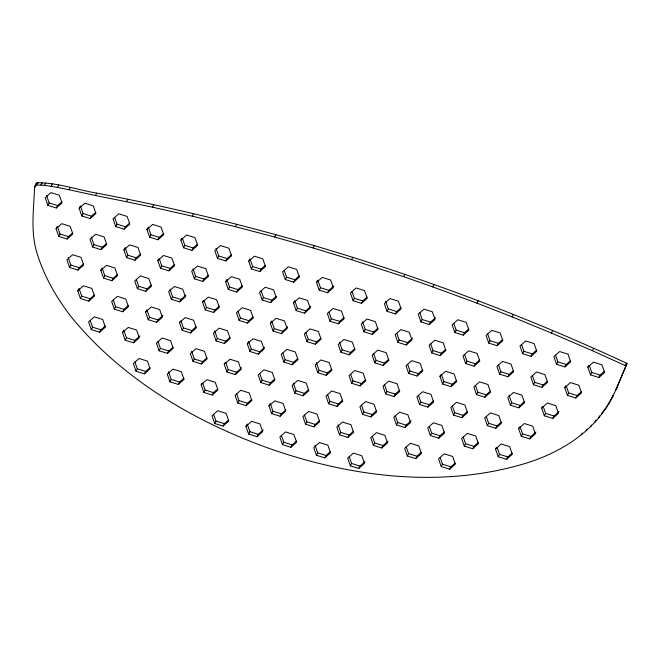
<?xml version="1.0" encoding="UTF-8"?>
<svg xmlns="http://www.w3.org/2000/svg" width="660" height="660" viewBox="0 0 660 660"><rect width="100%" height="100%" fill="white"/><g stroke="black" fill="none" stroke-linecap="round" stroke-linejoin="round"><path stroke-width="0.99" d="M612.175 397.435L617.141 387.247L627 363.487L626.406 363.132C457.702 284.938 279.37 227.807 96.698 193.116C77.055 189.775 57.626 182.655 37.521 182.795C35.104 183.496 34.922 187.027 34.534 189.09C33.594 210.556 30.484 232.79 37.191 253.704C44.476 277.332 57.206 299.021 72.427 318.4C123.469 380.036 195.121 421.954 269.791 448.643C348.455 476.19 435.781 487.954 517.234 465.729C556.454 455.515 595.419 432.811 613.445 395.035L609.122 402.963M36.514 183.257L34.815 186.97M627 363.487L615.871 389.647L617.141 387.247M35.244 185.658L36.605 183.158M35.335 185.551L37.059 182.919M35.788 185.311L37.521 182.795M36.25 185.196L38.09 182.721M36.82 185.122L40.862 185.081L42.133 182.68M40.862 185.081L44.36 185.377L45.631 182.977M44.36 185.377L51.067 186.293L52.338 183.892M47.908 205.367L45.218 197.686L50.927 192.621L59.318 195.244L62.007 202.933L56.298 207.991L47.908 205.367L49.178 202.975L46.489 195.286M51.067 186.293L57.42 187.399L58.691 184.998M56.298 207.991L57.569 205.59L61.85 201.795M57.42 187.399L69.069 189.742L70.34 187.341M56.067 228.739L57.337 226.339L60.019 234.028L58.748 236.428L67.138 239.044L72.847 233.986L70.166 226.297L61.776 223.682L56.067 228.739L58.748 236.428M79.134 208.279L80.404 205.879L83.086 213.568L81.815 215.968L90.206 218.584L95.915 213.526L93.233 205.837L84.843 203.222L79.134 208.279L81.815 215.968M67.138 239.044L68.409 236.651L72.691 232.848M69.069 189.742L95.428 195.508L96.698 193.116M90.206 218.584L91.476 216.191L95.758 212.388M69.589 267.481L66.907 259.792L72.616 254.735L81.007 257.359L83.688 265.039L77.979 270.105L69.589 267.481L70.859 265.081L68.178 257.4M77.979 270.105L79.249 267.704L83.531 263.909M92.656 247.022L89.974 239.333L95.683 234.275L104.074 236.899L106.755 244.579L101.054 249.645L92.656 247.022L93.926 244.621L91.245 236.94M77.748 290.854L83.457 285.788L91.847 288.412L94.537 296.092L88.828 301.158L80.438 298.534L77.748 290.854L78.598 289.253M101.054 249.645L102.325 247.244L106.598 243.449M95.428 195.508L126.522 201.737L127.793 199.337M115.731 226.561L113.041 218.873L118.75 213.815L127.141 216.439L129.83 224.12L124.121 229.185L115.731 226.561L117.001 224.161L114.65 217.437M80.438 298.534L81.708 296.134L79.019 288.453M100.823 270.394L106.524 265.328L114.922 267.952L117.604 275.632L111.895 280.698L103.504 278.075L100.823 270.394L101.665 268.793M124.121 229.185L125.392 226.784L129.673 222.989M88.828 301.158L90.098 298.757L94.38 294.962M103.504 278.075L104.775 275.674L102.094 267.993M123.89 249.934L129.599 244.868L137.989 247.492L140.671 255.172L134.962 260.238L126.571 257.614L123.89 249.934L124.732 248.333M111.895 280.698L113.165 278.297L117.447 274.502M126.522 201.737L152.468 207.174L153.739 204.781M126.571 257.614L127.842 255.214L125.161 247.533M91.278 329.587L88.597 321.907L94.306 316.841L102.696 319.465L105.377 327.146L99.668 332.211L91.278 329.587L92.549 327.187L90.197 320.463M146.957 229.474L152.666 224.408L161.056 227.032L163.738 234.712L158.029 239.778L149.638 237.154L146.957 229.474L147.807 227.873M134.962 260.238L136.232 257.837L140.514 254.042M149.638 237.154L150.909 234.754L148.228 227.073M99.668 332.211L100.939 329.81L105.221 326.015M114.345 309.127L111.664 301.447L117.373 296.381L125.763 299.005L128.444 306.685L122.735 311.751L114.345 309.127L115.615 306.727L113.264 300.003M158.029 239.778L159.299 237.377L163.581 233.582M122.735 311.751L124.006 309.35L128.287 305.555M137.412 288.667L134.731 280.987L140.44 275.921L148.83 278.545L151.511 286.226L145.802 291.291L137.412 288.667L138.682 286.267L136.339 279.543M157.798 260.527L163.507 255.461L171.897 258.085L174.578 265.765L168.877 270.831L160.479 268.207L157.798 260.527L158.648 258.926M122.504 332.5L128.213 327.434L136.603 330.058L139.285 337.738L133.576 342.804L125.186 340.18L122.504 332.5L123.354 330.899M145.802 291.291L147.073 288.89L151.355 285.095M160.479 268.207L161.749 265.807L159.406 259.083M125.186 340.18L126.456 337.788L123.775 330.099M152.468 207.174L192.242 216.166L193.512 213.766M180.865 240.067L186.574 235.001L194.964 237.625L197.654 245.305L191.944 250.371L183.554 247.748L180.865 240.067L181.714 238.466M145.571 312.04L151.28 306.974L159.67 309.598L162.36 317.278L156.651 322.344L148.261 319.721L145.571 312.04L146.421 310.439M168.877 270.831L170.14 268.43L174.421 264.635M183.554 247.748L184.825 245.347L182.474 238.623M133.576 342.804L134.846 340.403L139.846 335.973M148.261 319.721L149.531 317.328L146.842 309.639M191.944 250.371L193.215 247.97L197.497 244.175M156.651 322.344L157.921 319.943L162.913 315.513M171.328 299.26L168.646 291.58L174.347 286.514L182.737 289.138L185.427 296.818L179.718 301.884L171.328 299.26L172.598 296.868L169.917 289.179M136.034 371.242L133.353 363.553L139.054 358.495L147.444 361.111L150.133 368.8L144.424 373.857L136.034 371.242L137.305 368.841L134.953 362.117M179.718 301.884L180.988 299.483L185.98 295.053M194.395 278.8L191.713 271.12L197.422 266.054L205.813 268.678L208.494 276.358L202.785 281.424L194.395 278.8L195.665 276.408L192.984 268.719M144.424 373.857L145.695 371.456L149.977 367.661M159.101 350.782L156.42 343.093L162.129 338.027L170.519 340.651L173.2 348.34L167.492 353.397L159.101 350.782L160.372 348.381L158.02 341.657M179.487 322.633L185.196 317.567L193.586 320.191L196.267 327.88L190.558 332.937L182.168 330.322L179.487 322.633L180.337 321.032M202.785 281.424L204.055 279.023L208.337 275.228M217.462 258.34L214.78 250.66L220.489 245.594L228.88 248.218L231.561 255.898L225.852 260.964L217.462 258.34L218.732 255.94L216.051 248.259M167.492 353.397L168.762 350.996L173.044 347.201M192.242 216.166L235.373 226.669L236.643 224.268M182.168 330.322L183.439 327.921L181.087 321.197M202.554 302.173L208.263 297.107L216.653 299.731L219.334 307.42L213.625 312.477L205.235 309.862L202.554 302.173L203.404 300.572M225.852 260.964L227.123 258.563L231.404 254.768M190.558 332.937L191.829 330.536L196.111 326.741M205.235 309.862L206.506 307.461L204.163 300.737M169.942 381.835L167.261 374.146L172.969 369.088L181.36 371.704L184.041 379.393L178.332 384.45L169.942 381.835L171.212 379.434L168.531 371.753M225.621 281.713L231.33 276.647L239.72 279.271L242.401 286.96L236.701 292.017L228.302 289.393L225.621 281.713L226.471 280.112M213.625 312.477L214.896 310.076L219.178 306.281M228.302 289.393L229.573 287.001L226.891 279.312M178.332 384.45L179.602 382.058L183.884 378.254M193.009 361.375L190.327 353.686L196.036 348.628L204.427 351.244L207.108 358.933L201.399 363.99L193.009 361.375L194.279 358.974L191.598 351.285M248.688 261.253L254.397 256.187L262.787 258.811L265.477 266.5L259.768 271.557L251.377 268.933L248.688 261.253L249.538 259.652M236.701 292.017L237.963 289.616L242.245 285.821M251.377 268.933L252.648 266.541L249.959 258.852M201.399 363.99L202.669 361.597L206.951 357.794M216.084 340.915L213.395 333.226L219.103 328.168L227.494 330.784L230.183 338.473L224.474 343.53L216.084 340.915L217.354 338.514L214.665 330.825M235.373 226.669L274.601 236.998L275.863 234.605M259.768 271.557L261.038 269.156L265.32 265.361M201.168 384.739L206.877 379.682L215.267 382.305L217.957 389.986L212.248 395.051L203.857 392.428L201.168 384.739L202.018 383.147M224.474 343.53L225.745 341.137L230.026 337.334M239.151 320.455L236.47 312.766L242.171 307.709L250.561 310.324L253.25 318.013L247.541 323.07L239.151 320.455L240.422 318.054L238.07 311.33M203.857 392.428L205.128 390.027L202.777 383.303M224.243 364.279L229.952 359.221L238.342 361.845L241.024 369.526L235.315 374.591L226.924 371.968L224.243 364.279L225.085 362.686M247.541 323.07L248.812 320.677L253.093 316.874M262.218 299.995L259.537 292.306L265.246 287.248L273.636 289.864L276.317 297.553L270.608 302.61L262.218 299.995L263.488 297.594L261.137 290.87M212.248 395.051L213.518 392.65L217.8 388.855M226.924 371.968L228.195 369.567L225.844 362.843M247.31 343.819L253.019 338.762L261.409 341.385L264.091 349.066L258.382 354.131L249.991 351.508L247.31 343.819L248.16 342.226M270.608 302.61L271.879 300.217L276.161 296.414M285.285 279.535L282.604 271.846L288.313 266.788L296.703 269.404L299.384 277.093L293.675 282.15L285.285 279.535L286.555 277.134L284.212 270.41M235.315 374.591L236.585 372.19L241.576 367.76M249.991 351.508L251.262 349.107L248.581 341.426M214.698 423.481L212.017 415.8L217.726 410.734L226.116 413.358L228.797 421.039L223.088 426.104L214.698 423.481L215.968 421.08L213.617 414.356M270.377 323.359L276.086 318.301L284.476 320.925L287.158 328.606L281.449 333.671L273.058 331.048L270.377 323.359L271.227 321.766M293.675 282.15L294.946 279.757L299.227 275.954M274.601 236.998L313.087 247.954L314.358 245.553M258.382 354.131L259.652 351.73L264.652 347.3M273.058 331.048L274.329 328.647L271.648 320.966M223.088 426.104L224.359 423.704L228.64 419.909M237.765 403.021L235.084 395.34L240.793 390.274L249.183 392.898L251.864 400.579L246.155 405.644L237.765 403.021L239.035 400.62L236.692 393.896M293.444 302.899L299.153 297.841L307.543 300.465L310.225 308.146L304.524 313.211L296.125 310.588L293.444 302.899L294.294 301.307M281.449 333.671L282.719 331.271L287.719 326.84M296.125 310.588L297.396 308.187L294.715 300.506M246.155 405.644L247.426 403.243L251.708 399.448M260.832 382.561L258.151 374.88L263.86 369.814L272.25 372.438L274.931 380.119L269.222 385.184L260.832 382.561L262.102 380.16L259.76 373.436M316.511 282.439L322.22 277.382L330.611 280.005L333.3 287.686L327.591 292.751L319.201 290.128L316.511 282.439L317.361 280.846M304.524 313.211L305.786 310.81L310.786 306.38M245.924 426.393L251.633 421.327L260.024 423.951L262.705 431.632L257.004 436.697L248.614 434.074L245.924 426.393L246.774 424.792M319.201 290.128L320.471 287.727L317.782 280.046M269.222 385.184L270.493 382.784L274.774 378.988M283.907 362.101L281.218 354.42L286.927 349.354L295.317 351.978L298.007 359.659L292.298 364.724L283.907 362.101L285.178 359.7L282.826 352.976M248.614 434.074L249.884 431.673L247.195 423.992M327.591 292.751L328.861 290.351L333.853 285.92M268.991 405.933L274.7 400.867L283.09 403.491L285.78 411.172L280.071 416.237L271.681 413.614L268.991 405.933L269.841 404.332M292.298 364.724L293.568 362.323L297.85 358.528M306.974 341.641L304.293 333.96L309.994 328.894L318.384 331.518L321.073 339.199L315.364 344.264L306.974 341.641L308.245 339.24L305.893 332.516M257.004 436.697L258.274 434.296L263.266 429.866M313.087 247.954L351.549 259.693L352.82 257.293M271.681 413.614L272.951 411.213L270.262 403.532M315.364 344.264L316.635 341.863L320.917 338.068M330.041 321.181L327.36 313.5L333.069 308.435L341.459 311.058L344.14 318.739L338.432 323.804L330.041 321.181L331.312 318.78L328.96 312.056M280.071 416.237L281.341 413.837L285.623 410.041M294.748 393.154L292.066 385.473L297.775 380.407L306.166 383.031L308.847 390.712L303.138 395.777L294.748 393.154L296.018 390.753L293.337 383.072M338.432 323.804L339.702 321.403L343.984 317.608M353.108 300.721L350.427 293.04L356.136 287.974L364.526 290.598L367.207 298.279L361.498 303.344L353.108 300.721L354.379 298.32L352.036 291.596M303.138 395.777L304.409 393.376L308.69 389.582M317.815 372.694L315.134 365.013L320.842 359.947L329.233 362.571L331.914 370.252L326.205 375.317L317.815 372.694L319.085 370.293L316.404 362.612M282.521 444.667L279.84 436.986L285.549 431.92L293.939 434.544L296.62 442.233L290.911 447.29L282.521 444.667L283.792 442.274L281.44 435.55M361.498 303.344L362.769 300.943L367.051 297.149M326.205 375.317L327.475 372.916L331.757 369.121M340.882 352.234L338.2 344.553L343.909 339.487L352.3 342.111L354.981 349.792L349.272 354.857L340.882 352.234L342.152 349.833L339.471 342.152M290.911 447.29L292.182 444.889L296.464 441.094M305.588 424.207L302.907 416.526L308.616 411.46L317.006 414.084L319.688 421.765L313.978 426.83L305.588 424.207L306.859 421.814L304.516 415.09M349.272 354.857L350.542 352.457L354.824 348.661M363.949 331.774L361.267 324.093L366.976 319.027L375.367 321.651L378.048 329.332L372.339 334.397L363.949 331.774L365.219 329.373L362.538 321.692M313.978 426.83L315.249 424.43L319.531 420.635M328.655 403.747L325.974 396.066L331.683 391L340.073 393.624L342.754 401.305L337.046 406.37L328.655 403.747L329.926 401.354L327.583 394.63M372.339 334.397L373.609 331.996L377.891 328.201M351.549 259.693L403.615 276.639L404.885 274.238M387.024 311.314L384.334 303.633L390.043 298.567L398.434 301.191L401.123 308.872L395.414 313.937L387.024 311.314L388.295 308.913L385.605 301.232M337.046 406.37L338.316 403.969L342.598 400.174M351.73 383.287L349.041 375.606L354.75 370.54L363.14 373.164L365.83 380.845L360.121 385.91L351.73 383.287L353.001 380.894L350.65 374.171M316.437 455.268L313.748 447.579L319.457 442.522L327.847 445.137L330.528 452.826L324.827 457.883L316.437 455.268L317.699 452.867L315.018 445.178M395.414 313.937L396.685 311.536L400.966 307.741M360.121 385.91L361.391 383.51L365.673 379.714M374.798 362.827L372.116 355.146L377.817 350.08L386.207 352.704L388.897 360.385L383.188 365.45L374.798 362.827L376.068 360.434L373.717 353.71M324.827 457.883L326.098 455.491L330.371 451.688M339.504 434.808L336.814 427.119L342.524 422.062L350.914 424.677L353.603 432.366L347.894 437.423L339.504 434.808L340.774 432.407L338.085 424.718M383.188 365.45L384.458 363.049L388.74 359.254M397.864 342.367L395.183 334.686L400.892 329.62L409.282 332.244L411.964 339.925L406.255 344.99L397.864 342.367L399.135 339.974L396.784 333.25M347.894 437.423L349.165 435.022L353.447 431.228M362.571 414.348L359.89 406.659L365.599 401.602L373.989 404.217L376.67 411.906L370.961 416.963L362.571 414.348L363.841 411.947L361.49 405.224M403.615 276.639L432.737 286.885L434.008 284.485M406.255 344.99L407.525 342.589L412.516 338.159M420.932 321.907L418.25 314.226L423.959 309.161L432.349 311.784L435.031 319.465L429.322 324.53L420.932 321.907L422.202 319.514L419.859 312.79M370.961 416.963L372.232 414.562L376.513 410.767M385.638 393.888L382.957 386.199L388.666 381.142L397.056 383.757L399.737 391.446L394.028 396.503L385.638 393.888L386.909 391.487L384.557 384.763M350.344 465.861L347.663 458.172L353.372 453.115L361.762 455.73L364.444 463.419L358.735 468.476L350.344 465.861L351.615 463.46L349.264 456.736M429.322 324.53L430.592 322.129L435.592 317.699M394.028 396.503L395.299 394.102L399.58 390.308M408.705 373.428L406.024 365.739L411.733 360.673L420.123 363.297L422.804 370.986L417.095 376.043L408.705 373.428L409.975 371.027L407.632 364.303M358.735 468.476L360.005 466.084L364.996 461.654M373.411 445.401L370.73 437.712L376.439 432.655L384.829 435.27L387.511 442.959L381.802 448.016L373.411 445.401L374.682 443L372.339 436.276M417.095 376.043L418.366 373.642L422.647 369.847M431.772 352.968L429.091 345.279L434.8 340.213L443.19 342.837L445.871 350.526L440.162 355.583L431.772 352.968L433.042 350.567L430.699 343.843M381.802 448.016L383.072 445.624L388.072 441.193M396.478 424.941L393.797 417.252L399.506 412.195L407.897 414.81L410.578 422.499L404.869 427.556L396.478 424.941L397.749 422.54L395.406 415.816M440.162 355.583L441.433 353.183L445.714 349.387M454.847 332.508L452.158 324.819L457.867 319.753L466.257 322.377L468.946 330.066L463.237 335.123L454.847 332.508L456.118 330.107L453.766 323.383M404.869 427.556L406.139 425.164L411.139 420.733M419.554 404.481L416.864 396.792L422.573 391.735L430.963 394.35L433.653 402.039L427.944 407.096L419.554 404.481L420.824 402.08L418.473 395.356M432.737 286.885L476.949 303.113L478.219 300.712M439.939 376.332L445.64 371.275L454.031 373.89L456.72 381.579L451.011 386.636L442.621 384.021L439.939 376.332L440.781 374.731M463.237 335.123L464.508 332.722L468.79 328.927M427.944 407.096L429.214 404.704L433.496 400.9M442.621 384.021L443.891 381.62L441.54 374.897M407.327 455.994L404.638 448.313L410.347 443.248L418.737 445.871L421.426 453.552L415.717 458.617L407.327 455.994L408.598 453.593L406.246 446.869M451.011 386.636L452.281 384.244L456.563 380.44M465.688 363.561L463.007 355.872L468.715 350.815L477.106 353.43L479.787 361.119L474.078 366.176L465.688 363.561L466.958 361.16L464.607 354.436M415.717 458.617L416.988 456.217L421.27 452.422M430.394 435.534L427.713 427.845L433.422 422.788L441.812 425.411L444.493 433.092L438.784 438.157L430.394 435.534L431.665 433.133L429.313 426.409M474.078 366.176L475.348 363.784L479.63 359.98M488.755 343.101L486.073 335.412L491.782 330.355L500.173 332.97L502.854 340.659L497.145 345.716L488.755 343.101L490.025 340.7L487.682 333.976M438.784 438.157L440.055 435.757L444.337 431.962M453.461 415.074L450.78 407.385L456.489 402.328L464.879 404.951L467.56 412.632L461.852 417.697L453.461 415.074L454.732 412.673L452.38 405.95M476.949 303.113L512.061 316.858L513.332 314.457M497.145 345.716L498.415 343.324L502.697 339.521M461.852 417.697L463.122 415.297L467.404 411.502M476.528 394.614L473.847 386.925L479.556 381.868L487.946 384.491L490.627 392.172L484.918 397.237L476.528 394.614L477.799 392.213L475.456 385.489M441.235 466.587L438.553 458.906L444.262 453.841L452.653 456.464L455.334 464.145L449.625 469.21L441.235 466.587L442.505 464.186L440.162 457.462M484.918 397.237L486.189 394.837L490.471 391.042M499.595 374.154L496.914 366.465L502.623 361.408L511.013 364.031L513.694 371.712L507.986 376.777L499.595 374.154L500.866 371.753L498.523 365.029M449.625 469.21L450.895 466.81L455.177 463.015M464.302 446.127L461.62 438.446L467.329 433.381L475.72 436.004L478.401 443.685L472.692 448.751L464.302 446.127L465.572 443.726L463.229 437.002M507.986 376.777L509.256 374.377L513.538 370.582M522.67 353.694L519.981 346.005L525.69 340.948L534.08 343.571L536.77 351.252L531.061 356.317L522.67 353.694L523.941 351.293L521.59 344.57M472.692 448.751L473.962 446.35L478.244 442.555M487.377 425.667L484.688 417.986L490.396 412.921L498.787 415.544L501.468 423.225L495.767 428.29L487.377 425.667L488.647 423.266L486.296 416.542M531.061 356.317L532.331 353.917L536.613 350.122M495.767 428.29L497.038 425.89L501.319 422.095M510.444 405.207L507.763 397.526L513.463 392.461L521.854 395.084L524.543 402.765L518.834 407.83L510.444 405.207L511.714 402.806L509.025 395.125M512.061 316.858L551.389 333.044L552.659 330.643M495.536 449.039L501.245 443.974L509.635 446.597L512.317 454.278L506.608 459.343L498.217 456.72L495.536 449.039L496.378 447.439M518.834 407.83L520.105 405.43L524.386 401.635M533.511 384.747L530.83 377.066L536.539 372.001L544.929 374.624L547.61 382.305L541.901 387.37L533.511 384.747L534.781 382.346L532.43 375.623M498.217 456.72L499.488 454.319L497.137 447.595M518.603 428.579L524.312 423.514L532.702 426.137L535.384 433.818L529.675 438.883L521.284 436.26L518.603 428.579L519.445 426.979M541.901 387.37L543.172 384.97L547.453 381.175M556.578 364.287L553.897 356.606L559.606 351.541L567.996 354.164L570.677 361.845L564.968 366.911L556.578 364.287L557.848 361.886L555.497 355.162M506.608 459.343L507.878 456.943L512.16 453.148M521.284 436.26L522.555 433.859L520.204 427.135M541.67 408.119L547.379 403.054L555.769 405.677L558.451 413.358L552.742 418.423L544.351 415.8L541.67 408.119L542.52 406.519M564.968 366.911L566.239 364.51L570.52 360.715M529.675 438.883L530.945 436.483L535.937 432.053M544.351 415.8L545.622 413.399L543.279 406.675M564.737 387.659L570.446 382.594L578.837 385.217L581.518 392.898L575.809 397.963L567.418 395.34L564.737 387.659L565.587 386.059M552.742 418.423L554.012 416.023L559.012 411.592M567.418 395.34L568.689 392.939L566.346 386.215M551.389 333.044L592.416 350.707L593.687 348.307M587.804 367.199L593.513 362.134L601.904 364.757L604.593 372.438L598.884 377.503L590.494 374.88L587.804 367.199L588.654 365.599M575.809 397.963L577.079 395.563L581.361 391.768M590.494 374.88L591.764 372.479L589.413 365.755M598.884 377.503L600.154 375.103L604.436 371.308M581.378 434.767L582.227 433.166M586.204 430.757L587.045 429.157M590.593 426.715L591.434 425.114M594.627 422.565L595.897 420.164M592.416 350.707L625.135 365.524L626.406 363.132M598.381 418.275L599.651 415.874M601.887 413.837L605.212 408.532M605.484 408.754L610.393 400.57M601.4 413.655L602.572 412.178M49.178 202.975L57.569 205.59M83.086 213.568L91.476 216.191M117.001 224.161L125.392 226.784M150.909 234.754L159.299 237.377M184.825 245.347L193.215 247.97M218.732 255.94L227.123 258.563M252.648 266.541L261.038 269.156M286.555 277.134L294.946 279.757M320.471 287.727L328.861 290.351M354.379 298.32L362.769 300.943M388.295 308.913L396.685 311.536M422.202 319.514L430.592 322.129M456.118 330.107L464.508 332.722M490.025 340.7L498.415 343.324M523.941 351.293L532.331 353.917M557.848 361.886L566.239 364.51M591.764 372.479L600.154 375.103M60.019 234.028L68.409 236.651M93.926 244.621L102.325 247.244M127.842 255.214L136.232 257.837M161.749 265.807L170.14 268.43M195.665 276.408L204.055 279.023M229.573 287.001L237.963 289.616M263.488 297.594L271.879 300.217M297.396 308.187L305.786 310.81M331.312 318.78L339.702 321.403M365.219 329.373L373.609 331.996M399.135 339.974L407.525 342.589M433.042 350.567L441.433 353.183M466.958 361.16L475.348 363.784M500.866 371.753L509.256 374.377M534.781 382.346L543.172 384.97M568.689 392.939L577.079 395.563M70.859 265.081L79.249 267.704M104.775 275.674L113.165 278.297M138.682 286.267L147.073 288.89M172.598 296.868L180.988 299.483M206.506 307.461L214.896 310.076M240.422 318.054L248.812 320.677M274.329 328.647L282.719 331.271M308.245 339.24L316.635 341.863M342.152 349.833L350.542 352.457M376.068 360.434L384.458 363.049M409.975 371.027L418.366 373.642M443.891 381.62L452.281 384.244M477.799 392.213L486.189 394.837M511.714 402.806L520.105 405.43M545.622 413.399L554.012 416.023M81.708 296.134L90.098 298.757M115.615 306.727L124.006 309.35M149.531 317.328L157.921 319.943M183.439 327.921L191.829 330.536M217.354 338.514L225.745 341.137M251.262 349.107L259.652 351.73M285.178 359.7L293.568 362.323M319.085 370.293L327.475 372.916M353.001 380.894L361.391 383.51M386.909 391.487L395.299 394.102M420.824 402.08L429.214 404.704M454.732 412.673L463.122 415.297M488.647 423.266L497.038 425.89M522.555 433.859L530.945 436.483M92.549 327.187L100.939 329.81M126.456 337.788L134.846 340.403M160.372 348.381L168.762 350.996M194.279 358.974L202.669 361.597M228.195 369.567L236.585 372.19M262.102 380.16L270.493 382.784M296.018 390.753L304.409 393.376M329.926 401.354L338.316 403.969M363.841 411.947L372.232 414.562M397.749 422.54L406.139 425.164M431.665 433.133L440.055 435.757M465.572 443.726L473.962 446.35M499.488 454.319L507.878 456.943M137.305 368.841L145.695 371.456M171.212 379.434L179.602 382.058M205.128 390.027L213.518 392.65M239.035 400.62L247.426 403.243M272.951 411.213L281.341 413.837M306.859 421.814L315.249 424.43M340.774 432.407L349.165 435.022M374.682 443L383.072 445.624M408.598 453.593L416.988 456.217M442.505 464.186L450.895 466.81M215.968 421.08L224.359 423.704M249.884 431.673L258.274 434.296M283.792 442.274L292.182 444.889M317.699 452.867L326.098 455.491M351.615 463.46L360.005 466.084M625.135 365.524L625.73 365.887"/></g></svg>
